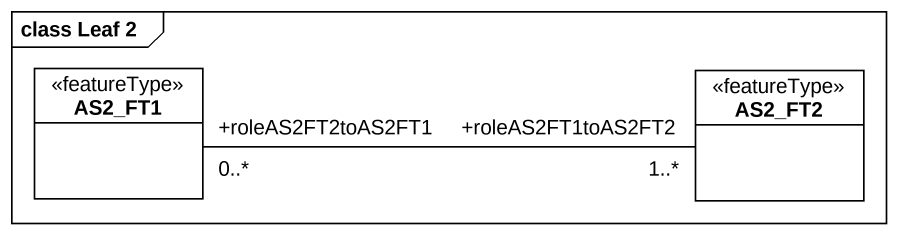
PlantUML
@startuml
mainframe class Leaf 2
hide circle
hide empty members
class AS2_FT1 <<featureType>>
class AS2_FT2 <<featureType>>
AS2_FT1 "+roleAS2FT2toAS2FT1\n0..*" -right- "+roleAS2FT1toAS2FT2\n1..*" AS2_FT2
@enduml
